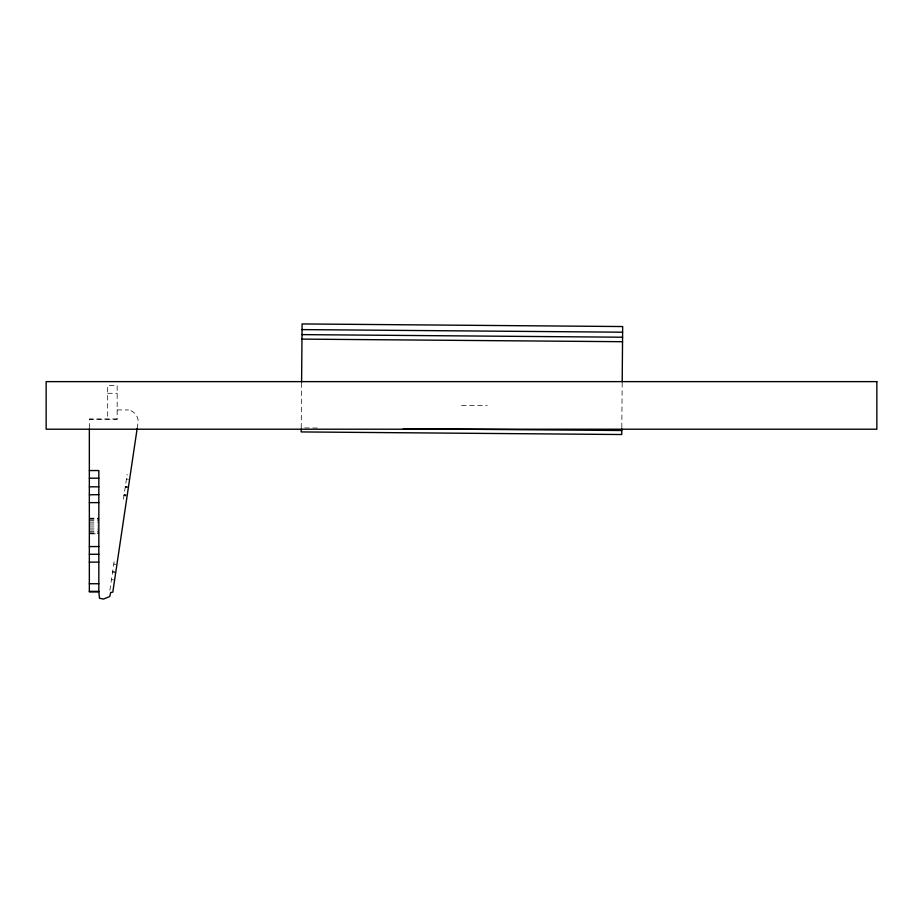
<?xml version="1.0" encoding="UTF-8"?>
<svg xmlns="http://www.w3.org/2000/svg" width="923" height="923" viewBox="0 0 923 923"><rect width="100%" height="100%" fill="white"/><g stroke="black" fill="none" stroke-linecap="round" stroke-linejoin="round"><path stroke-width="0.69" stroke-dasharray="4.62 3.46" d="M301.602 382.918L301.221 427.903L318.47 428.041M621.802 427.649L622.183 382.641M109.872 590.351L114.475 559.407M123.44 499.181L127.143 474.353M137.158 428.503L138.219 421.384A12.287 12.287 0 0 0 128.551 409.904M461.5 405.405L487.217 405.416M107.679 393.29L117.163 393.29M117.163 409.939L128.539 409.939M117.163 419.03L89.346 419.03L89.346 427.764M89.346 419.215L117.163 419.215L117.163 385.595L107.679 385.595L107.679 419.215M89.346 518.172L98.83 518.172M89.346 518.438L98.83 518.461M89.346 519.245L98.83 519.245M89.346 520.491L98.83 520.491M89.346 522.118L98.83 522.118M89.346 524.01L97.48 524.01M89.346 526.041L97.48 526.041M89.346 528.071L97.48 528.06M89.346 529.964L98.83 529.964M89.346 531.59L98.83 531.59M89.346 532.848L98.83 532.848M89.346 533.609L98.83 533.632M90.708 533.875L98.83 533.898M126.439 479.002L128.528 479.314M125.32 486.594L127.397 486.906M125.286 486.767L127.374 487.067M125.263 486.94L127.351 487.24M124.132 494.52L126.22 494.832M124.005 495.42L126.082 495.732M123.97 495.663L126.047 495.974M113.783 564.057L115.871 564.368M112.652 571.649L114.74 571.96M112.606 571.995L114.694 572.295M111.475 579.586L113.564 579.886"/><path stroke-width="1.38" d="M301.21 429.045L301.186 431.929L621.744 434.525L621.802 428.768M301.602 382.076L302.098 323.938L622.667 326.546L622.194 381.81M137.158 428.503L112.802 592.151L110.679 592.497L109.733 596.546L103.538 599.062L99.499 598.266L98.83 591.92L98.83 470.545L89.346 470.545M89.346 478.183L98.83 478.183M89.346 486.813L98.83 486.813M89.346 494.797L98.83 494.659M89.346 502.631L98.83 502.631M89.346 546.566L98.83 546.566M89.346 554.273L98.83 554.273M89.346 562.119L98.83 562.119M89.346 583.728L98.83 583.728M89.346 591.366L98.83 591.366M98.83 591.92L89.346 591.92L89.346 429.057M302.052 329.592L622.61 332.199M302.006 334.611L622.575 337.218M301.971 339.11L622.529 341.706M403.282 428.734L621.779 430.51M876.85 381.626L46.15 381.626L46.15 429.207L876.85 429.207L876.85 381.626"/></g></svg>
